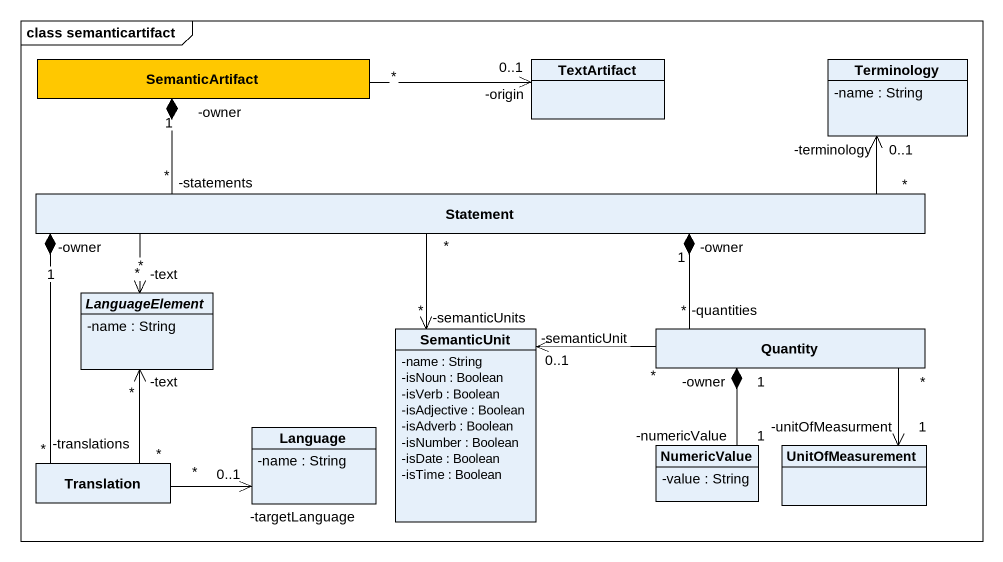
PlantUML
@startuml
mainframe class semanticartifact
hide circle
hide empty members
skinparam classAttributeIconSize 0
class SemanticArtifact #FFC800
class TextArtifact
class Terminology {
  -name : String
}
class Statement
abstract class LanguageElement {
  -name : String
}
class SemanticUnit {
  -name : String
  -isNoun : Boolean
  -isVerb : Boolean
  -isAdjective : Boolean
  -isAdverb : Boolean
  -isNumber : Boolean
  -isDate : Boolean
  -isTime : Boolean
}
class Quantity
class Language {
  -name : String
}
class NumericValue {
  -value : String
}
class UnitOfMeasurement
class Translation
SemanticArtifact "*" -right-> "0..1\n-origin" TextArtifact
SemanticArtifact "1\n-owner" *-right- "*\n-statements" Statement
Statement "*" -right-> "0..1\n-terminology" Terminology
Statement "*" -left-> "*\n-text" LanguageElement
Statement "*" --> "*\n-semanticUnits" SemanticUnit
Statement "1\n-owner" *-right- "*\n-quantities" Quantity
Statement "1\n-owner" *-- "*\n-translations" Translation
Quantity "*" -left-> "-semanticUnit\n0..1" SemanticUnit
Quantity "1\n-owner" *-- "1\n-numericValue" NumericValue
Quantity "*" --> "1\n-unitOfMeasurment" UnitOfMeasurement
Translation "*" -up-> "*\n-text" LanguageElement
Translation "*" -right-> "0..1\n-targetLanguage" Language
@enduml
